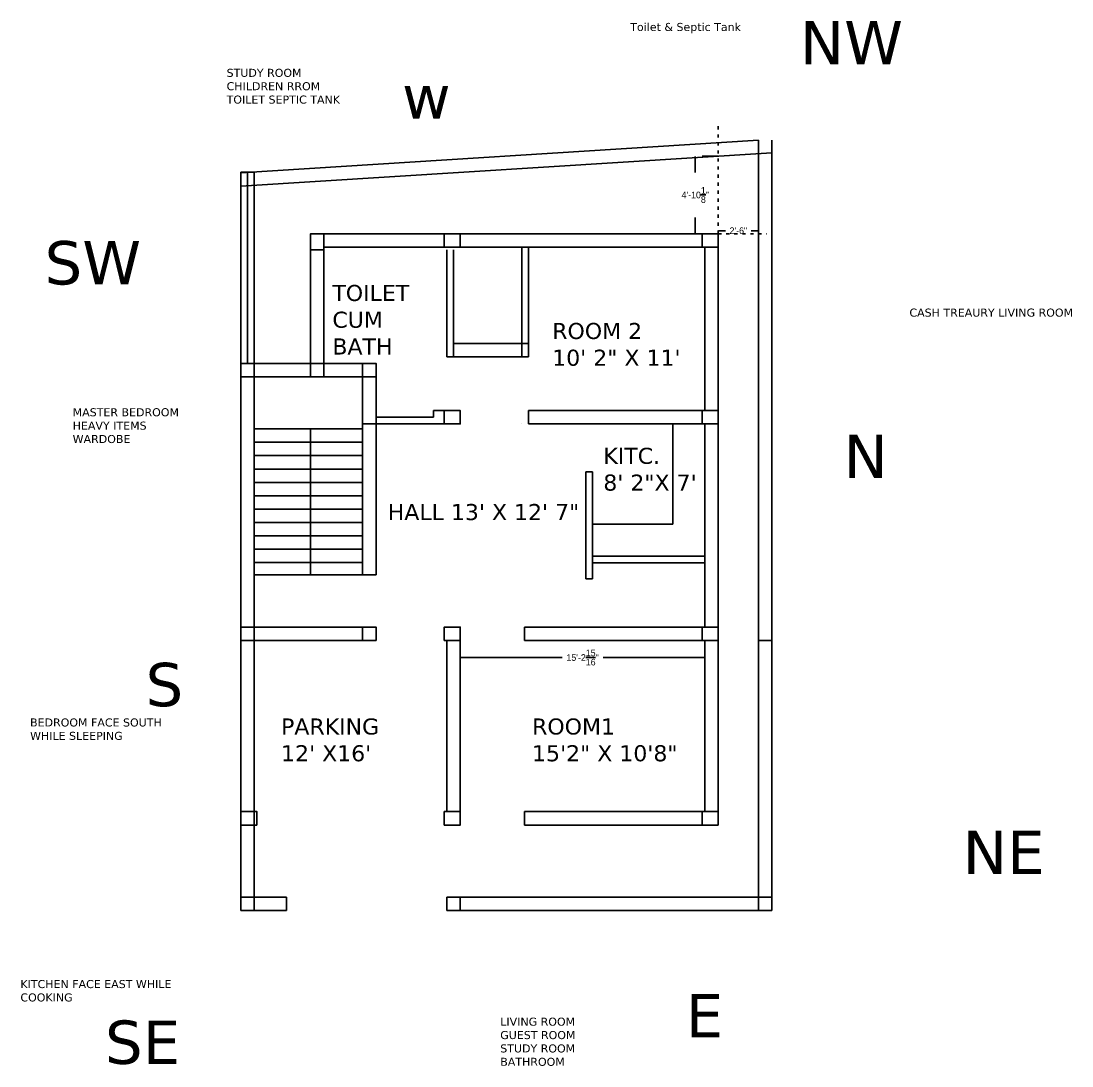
# Model space of a CAD drawing. Header units: inches. Extents: x -1537 to 1518, y -9360 to -5671.
# Drawn here: x -1537 to -751, y -7864 to -7083 of the extents above; entities that cross this region are included whole.
import ezdxf

# ---------------------------------------------------------------- set-up
doc = ezdxf.new("R2010")
doc.units = ezdxf.units.IN
doc.header["$MEASUREMENT"] = 0
doc.linetypes.add('ACAD_ISO03W100', pattern=[30, 12, -18])
doc.layers.add('grid', color=4, linetype='Continuous')
doc.dimstyles.get("Standard").update_dxf_attribs({"dimtxt": 4.93, "dimasz": 0.18, "dimexe": 0.18, "dimexo": 0.0625, "dimgap": 0.09, "dimtad": 0, "dimtih": 1, "dimtoh": 1, "dimdec": 4, "dimzin": 0, "dimdsep": 46, "dimlunit": 4, "dimtxsty": 'Standard', "dimcen": 0.09, "dimclrd": 5, "dimclre": 5, "dimclrt": 5, "dimadec": 0, "dimazin": 0, "dimtfac": 1, "dimtdec": 4, "dimtofl": 0, "dimtmove": 0, "dimatfit": 3, "dimfxl": 1, "dimtfillclr": 5, "dimtolj": 1, "dimtzin": 0, "dimarcsym": 0})

# ---------------------------------------------------------------- blocks, each defined once
blk = doc.blocks.new('*D210')
at = {"color": 5, "linetype": 'ACAD_ISO03W100', "lineweight": -2}
for p, q in [((-1015.82, -7184.02), (-1033.16, -7184.02)), ((-1032.98, -7184.2), (-1032.98, -7207.25)), ((-1032.98, -7241.99), (-1032.98, -7218.93)), ((-1015.82, -7242.17), (-1033.16, -7242.17))]:
    blk.add_line(p, q, dxfattribs=at)
at = {"color": 5, "linetype": 'ACAD_ISO03W100'}
for points in [[(-1033.01, -7184.2), (-1032.95, -7184.2), (-1032.98, -7184.02)], [(-1033.01, -7241.99), (-1032.95, -7241.99), (-1032.98, -7242.17)]]:
    blk.add_solid(points, dxfattribs=at)
at = {"layer": 'Defpoints', "color": 0, "linetype": 'ACAD_ISO03W100'}
for p in [(-1015.76, -7184.02), (-1032.98, -7242.17), (-1015.76, -7242.17)]:
    blk.add_point(p, dxfattribs=at)
at = {"color": 5, "linetype": 'ACAD_ISO03W100', "insert": (-1032.98, -7213.09), "char_height": 4.93, "attachment_point": 5}
blk.add_mtext('\\A1;4\'-10{\\H1.000000x;\\S1/8;}"', dxfattribs=at)
blk = doc.blocks.new('*D211')
at = {"color": 5, "linetype": 'ACAD_ISO03W100', "lineweight": -2}
for p, q in [((-1015.76, -7242.1), (-1015.76, -7239.64)), ((-1015.58, -7239.82), (-1010.3, -7239.82)), ((-985.94, -7239.82), (-991.22, -7239.82)), ((-985.76, -7242.1), (-985.76, -7239.64))]:
    blk.add_line(p, q, dxfattribs=at)
at = {"color": 5, "linetype": 'ACAD_ISO03W100'}
for points in [[(-1015.58, -7239.79), (-1015.58, -7239.85), (-1015.76, -7239.82)], [(-985.94, -7239.79), (-985.94, -7239.85), (-985.76, -7239.82)]]:
    blk.add_solid(points, dxfattribs=at)
at = {"layer": 'Defpoints', "color": 0, "linetype": 'ACAD_ISO03W100'}
for p in [(-1015.76, -7242.17), (-985.76, -7239.82), (-985.76, -7242.17)]:
    blk.add_point(p, dxfattribs=at)
at = {"color": 5, "linetype": 'ACAD_ISO03W100', "insert": (-1000.76, -7239.82), "char_height": 4.93, "attachment_point": 5}
blk.add_mtext('\\A1;2\'-6"', dxfattribs=at)
blk = doc.blocks.new('*D221')
at = {"layer": 'Defpoints', "color": 0}
for p in [(-1208.69, -7546.11), (-1025.76, -7546.11), (-1208.69, -7558.89)]:
    blk.add_point(p, dxfattribs=at)
at = {"layer": 'grid', "color": 5, "lineweight": -2}
for p, q in [((-1208.69, -7546.18), (-1208.69, -7559.07)), ((-1025.76, -7546.18), (-1025.76, -7559.07)), ((-1208.51, -7558.89), (-1132.52, -7558.89)), ((-1025.94, -7558.89), (-1101.93, -7558.89))]:
    blk.add_line(p, q, dxfattribs=at)
at = {"layer": 'grid', "color": 5}
for points in [[(-1208.51, -7558.86), (-1208.51, -7558.92), (-1208.69, -7558.89)], [(-1025.94, -7558.86), (-1025.94, -7558.92), (-1025.76, -7558.89)]]:
    blk.add_solid(points, dxfattribs=at)
at = {"layer": 'grid', "color": 5, "insert": (-1117.22, -7558.89), "char_height": 4.93, "attachment_point": 5}
blk.add_mtext('\\A1;15\'-2{\\H1.000000x;\\S15/16;}"', dxfattribs=at)

msp = doc.modelspace()

# ---------------------------------------------------------------- linework, layer by layer
at = {"linetype": 'ACAD_ISO03W100', "ltscale": 0.2}
for q in [(-1015.75659, -7159.52064), (-979.53053, -7242.16531)]:
    msp.add_line((-1015.75659, -7242.16531), q, dxfattribs=at)
for p, q in [((-1372.75659, -7196.42838), (-985.75659, -7172.11424)), ((-985.75659, -7748.11424), (-985.75659, -7172.11424)), ((-975.75659, -7748.11424), (-975.75659, -7172.11424)), ((-1372.75659, -7206.40819), (-975.75659, -7181.50665)), ((-1372.75659, -7748.11424), (-1372.75659, -7196.11424)), ((-1362.75659, -7196.11424), (-1372.75659, -7196.11424)), ((-1367.75659, -7338.95324), (-1367.75659, -7196.11424)), ((-1362.75659, -7748.11424), (-1362.75659, -7196.11424)), ((-1320.69409, -7242.16531), (-1015.75659, -7242.16531)), ((-1320.69409, -7348.95324), (-1320.69409, -7242.16531)), ((-1310.69409, -7348.95324), (-1310.69409, -7242.16531)), ((-1213.6928, -7242.16531), (-1117.6928, -7242.16531)), ((-1015.75659, -7546.11424), (-1015.75659, -7242.16531)), ((-1310.69409, -7252.16531), (-1235.69409, -7252.16531)), ((-1310.69409, -7252.16531), (-1235.69409, -7252.16531)), ((-1310.69409, -7252.16531), (-1218.6928, -7252.16531)), ((-1310.69409, -7252.16531), (-1310.69409, -7288.16531)), ((-1310.69409, -7252.16531), (-1310.69409, -7300.16531)), ((-1230.69409, -7252.16531), (-1235.69409, -7252.16531)), ((-1230.69409, -7252.16531), (-1178.22534, -7252.16531)), ((-1230.69409, -7252.16531), (-1160.6928, -7252.16531)), ((-1168.22534, -7252.16531), (-1078.75659, -7252.16531)), ((-1168.22534, -7252.16531), (-1166.69409, -7252.16531)), ((-1162.75659, -7252.16531), (-1162.75659, -7334.16531)), ((-1157.75659, -7252.16531), (-1157.75659, -7334.16531)), ((-1073.75659, -7252.16531), (-1078.75659, -7252.16531)), ((-1073.75659, -7252.16531), (-1025.75659, -7252.16531)), ((-1025.75659, -7374.16531), (-1025.75659, -7252.10281)), ((-1025.75659, -7252.16531), (-1025.75659, -7374.16531)), ((-1015.81909, -7252.16531), (-1015.75659, -7252.16531)), ((-1218.6928, -7334.16531), (-1218.6928, -7254.16531)), ((-1213.6928, -7334.16531), (-1213.6928, -7254.16531)), ((-1208.6928, -7324.16531), (-1213.6928, -7324.16531)), ((-1208.6928, -7324.16531), (-1157.75659, -7324.16531)), ((-1271.69409, -7338.95324), (-1372.69409, -7338.95324)), ((-1281.69409, -7338.95324), (-1362.69409, -7338.95324)), ((-1281.69409, -7387.95324), (-1281.69409, -7338.95324)), ((-1271.69409, -7387.95324), (-1271.69409, -7338.95324)), ((-1218.6928, -7334.16531), (-1157.75659, -7334.16531)), ((-1271.69409, -7348.95324), (-1372.69409, -7348.95324)), ((-1281.69409, -7348.95324), (-1362.69409, -7348.95324)), ((-1281.69409, -7348.95324), (-1281.69409, -7387.95324)), ((-1228.6928, -7379.16531), (-1271.69409, -7379.16531)), ((-1228.6928, -7379.16531), (-1228.6928, -7374.16531)), ((-1228.6928, -7374.16531), (-1218.6928, -7374.16531)), ((-1218.6928, -7374.16531), (-1228.6928, -7374.16531)), ((-1218.6928, -7374.16531), (-1218.6928, -7374.22781)), ((-1157.75659, -7374.16531), (-1078.75659, -7374.16531)), ((-1155.75659, -7374.16531), (-1157.75659, -7374.16531)), ((-1157.75659, -7374.16531), (-1157.75659, -7384.22781)), ((-1073.75659, -7374.16531), (-1078.75659, -7374.16531)), ((-1073.75659, -7374.16531), (-1025.75659, -7374.16531)), ((-1281.69409, -7384.16531), (-1271.69409, -7384.16531)), ((-1218.6928, -7384.16531), (-1271.69409, -7384.16531)), ((-1218.6928, -7384.16531), (-1228.6928, -7384.16531)), ((-1162.75659, -7384.16531), (-1162.75659, -7384.22781)), ((-1157.75659, -7384.22781), (-1150.6928, -7384.22781)), ((-1150.75659, -7384.16531), (-1025.75659, -7384.16531)), ((-1114.75659, -7384.16531), (-1109.75659, -7384.16531)), ((-1049.75659, -7384.16531), (-1049.75659, -7459.11424)), ((-1025.75659, -7536.11424), (-1025.75659, -7384.16531)), ((-1025.75659, -7384.16531), (-1025.75659, -7483.11424)), ((-1281.69409, -7387.95324), (-1362.69409, -7387.95324)), ((-1320.69409, -7387.95324), (-1320.69409, -7497.11424)), ((-1281.69409, -7387.95324), (-1281.69409, -7497.11424)), ((-1271.69409, -7387.95324), (-1271.69409, -7497.11424)), ((-1281.69409, -7397.95324), (-1362.69409, -7397.95324)), ((-1281.69409, -7407.95324), (-1362.69409, -7407.95324)), ((-1281.69409, -7417.95324), (-1362.69409, -7417.95324)), ((-1114.75659, -7500.11424), (-1114.75659, -7420.16531)), ((-1114.75659, -7420.16531), (-1109.75659, -7420.16531)), ((-1109.75659, -7500.11424), (-1109.75659, -7420.16531)), ((-1362.75659, -7431.93501), (-1362.74405, -7441.935)), ((-1281.69409, -7427.95324), (-1362.69409, -7427.95324)), ((-1281.69409, -7437.95324), (-1362.69409, -7437.95324)), ((-1281.69409, -7447.95324), (-1362.69409, -7447.95324)), ((-1281.69409, -7457.95324), (-1362.69409, -7457.95324)), ((-1109.75659, -7459.11424), (-1049.75659, -7459.11424)), ((-1281.69409, -7467.95324), (-1362.69409, -7467.95324)), ((-1281.69409, -7477.95324), (-1362.69409, -7477.95324)), ((-1281.69409, -7487.95324), (-1362.69409, -7487.95324)), ((-1109.75659, -7483.11424), (-1025.75659, -7483.11424)), ((-1109.75659, -7488.11424), (-1025.75659, -7488.11424)), ((-1271.69409, -7497.11424), (-1362.69409, -7497.11424)), ((-1114.75659, -7500.11424), (-1109.75659, -7500.11424)), ((-1323.69409, -7536.11424), (-1362.75659, -7536.11424)), ((-1323.69409, -7536.11424), (-1362.69409, -7536.11424)), ((-1323.69409, -7536.11424), (-1313.69409, -7536.11424)), ((-1281.69409, -7536.11424), (-1313.69409, -7536.11424)), ((-1281.69409, -7536.11424), (-1313.69409, -7536.11424)), ((-1313.69409, -7536.11424), (-1271.63159, -7536.11424)), ((-1271.69409, -7536.11424), (-1271.69409, -7546.11424)), ((-1271.69409, -7536.11424), (-1271.69409, -7546.11424)), ((-1208.6928, -7536.11424), (-1218.6928, -7536.11424)), ((-1208.6928, -7536.11424), (-1208.6928, -7546.11424)), ((-1025.75659, -7536.11424), (-1160.6928, -7536.11424)), ((-1160.6928, -7536.11424), (-1160.6928, -7546.11424)), ((-1114.75659, -7536.11424), (-1109.75659, -7536.11424)), ((-1109.75659, -7536.11424), (-1025.75659, -7536.11424)), ((-1025.75659, -7536.11424), (-1015.75659, -7536.11424)), ((-1372.75659, -7546.11424), (-1323.69409, -7546.11424)), ((-1281.69409, -7546.11424), (-1372.69409, -7546.11424)), ((-1362.75659, -7546.11424), (-1362.75659, -7674.11424)), ((-1323.69409, -7546.11424), (-1362.6928, -7546.11424)), ((-1319.6928, -7546.11424), (-1314.6928, -7546.11424)), ((-1281.69409, -7546.11424), (-1313.69409, -7546.11424)), ((-1310.69409, -7546.11424), (-1271.69409, -7546.11424)), ((-1271.69409, -7546.11424), (-1310.69409, -7546.11424)), ((-1271.69409, -7546.11424), (-1310.69409, -7546.11424)), ((-1218.6928, -7546.11424), (-1218.6928, -7674.11424)), ((-1208.6928, -7546.11424), (-1208.6928, -7684.11424)), ((-1160.6928, -7546.11424), (-1150.6928, -7546.11424)), ((-1150.6928, -7546.11424), (-1027.75659, -7546.11424)), ((-1025.75659, -7546.11424), (-1025.75659, -7674.11424)), ((-1015.75659, -7546.11424), (-1015.75659, -7684.11424)), ((-985.75659, -7546.11424), (-975.75659, -7546.11424)), ((-985.75659, -7546.11424), (-975.75659, -7546.11424)), ((-985.75659, -7546.11424), (-985.75659, -7738.11424)), ((-985.75659, -7546.11424), (-985.75659, -7738.11424)), ((-1362.6928, -7674.11424), (-1362.75659, -7674.11424)), ((-1208.6928, -7674.11424), (-1208.6928, -7684.11424)), ((-1160.6928, -7674.11424), (-1025.75659, -7674.11424)), ((-1160.6928, -7674.11424), (-1160.6928, -7684.11424)), ((-1218.6928, -7684.11424), (-1208.6928, -7684.11424)), ((-1160.6928, -7684.11424), (-1015.75659, -7684.11424)), ((-1372.75659, -7738.11424), (-1362.75659, -7738.11424)), ((-1362.75659, -7738.11424), (-1338.6928, -7738.11424)), ((-1338.6928, -7738.11424), (-1338.6928, -7748.11424)), ((-1338.6928, -7738.11424), (-1338.6928, -7748.11424)), ((-1218.6928, -7738.11424), (-975.75659, -7738.11424)), ((-1218.6928, -7738.11424), (-1218.6928, -7748.11424)), ((-1208.6928, -7738.11424), (-1208.6928, -7748.11424)), ((-1153.75659, -7738.11424), (-985.75659, -7738.11424)), ((-1372.75659, -7748.11424), (-1362.75659, -7748.11424)), ((-1338.6928, -7748.11424), (-1362.75659, -7748.11424)), ((-1218.6928, -7748.11424), (-975.75659, -7748.11424))]:
    msp.add_line(p, q)
msp.add_lwpolyline([(-1320.69409, -7254.16531), (-1310.69409, -7254.16531), (-1310.69409, -7242.16531), (-1320.69409, -7242.16531)], close=True)
at = {"color": 6}
for points in [[(-1320.69409, -7254.16531), (-1310.69409, -7254.16531), (-1310.69409, -7242.16531), (-1320.69409, -7242.16531)], [(-1208.6928, -7252.16531), (-1208.6928, -7242.16531), (-1220.6928, -7242.16531), (-1220.6928, -7252.16531)], [(-1027.75659, -7242.16531), (-1027.75659, -7252.16531), (-1015.75659, -7252.16531), (-1015.75659, -7242.16531)], [(-1372.69409, -7338.95324), (-1362.69409, -7338.95324), (-1362.69409, -7348.95324), (-1372.69409, -7348.95324)], [(-1281.69409, -7338.95324), (-1271.69409, -7338.95324), (-1271.69409, -7348.95324), (-1281.69409, -7348.95324)], [(-1220.6928, -7374.22781), (-1220.6928, -7384.22781), (-1208.6928, -7384.22781), (-1208.6928, -7374.22781)], [(-1015.75659, -7384.16531), (-1015.75659, -7374.16531), (-1027.75659, -7374.16531), (-1027.75659, -7384.16531)], [(-1372.75659, -7536.11424), (-1362.75659, -7536.11424), (-1362.75659, -7546.11424), (-1372.75659, -7546.11424)], [(-1271.69409, -7546.11424), (-1281.69409, -7546.11424), (-1281.69409, -7536.11424), (-1271.69409, -7536.11424)], [(-1208.6928, -7546.11424), (-1208.6928, -7536.11424), (-1220.6928, -7536.11424), (-1220.6928, -7546.11424)], [(-1015.75659, -7546.11424), (-1015.75659, -7536.11424), (-1027.75659, -7536.11424), (-1027.75659, -7546.11424)], [(-1360.75659, -7684.11424), (-1360.75659, -7674.11424), (-1372.75659, -7674.11424), (-1372.75659, -7684.11424)], [(-1208.6928, -7684.11424), (-1208.6928, -7674.11424), (-1220.6928, -7674.11424), (-1220.6928, -7684.11424)], [(-1015.75659, -7684.11424), (-1015.75659, -7674.11424), (-1027.75659, -7674.11424), (-1027.75659, -7684.11424)]]:
    msp.add_lwpolyline(points, close=True, dxfattribs=at)
for points in [[(-1218.6928, -7684.11424), (-1208.6928, -7684.11424), (-1208.6928, -7672.11424)], [(-1218.6928, -7672.11424), (-1218.6928, -7674.11424)]]:
    msp.add_lwpolyline(points)

# ---------------------------------------------------------------- texts
at = {"color": 2, "attachment_point": 1}
for s, insert, char_height, width in [('{\\fVerdana|b0|i0|c0|p34;Toilet & Septic Tank}', (-1081.60276, -7084.47603), 6, 117.2979363), ('{\\fVerdana|b0|i0|c0|p34;NW}', (-954.88783, -7083.04029), 32.4, 117.2979363), ('{\\fVerdana|b0|i0|c0|p34;STUDY ROOM\\PCHILDREN RROM\\PTOILET SEPTIC TANK}', (-1383.41721, -7118.76575), 6, 117.2979363), ('{\\fVerdana|b0|i0|c0|p34;w}', (-1252.24054, -7123.55431), 32.4, 117.2979363), ('{\\fVerdana|b0|i0|c0|p34;SW}', (-1519.56343, -7247.53982), 32.4, 117.2979363), ('{\\fVerdana|b0|i0|c0|p34;TOILET CUM BATH}', (-1304.34719, -7280.34015), 12, 70.3525358), ('{\\fVerdana|b0|i0|c0|p34;CASH TREAURY LIVING ROOM}', (-872.83341, -7298.02734), 6, 117.2979363), ('{\\fVerdana|b0|i0|c0|p34;ROOM 2\\P10\' 2" X 11\'}', (-1139.96538, -7308.75072), 12, 117.2979363), ('{\\fVerdana|b0|i0|c0|p34;MASTER BEDROOM \\PHEAVY ITEMS\\PWARDOBE}', (-1498.53287, -7372.52933), 6, 117.2979363), ('{\\fVerdana|b0|i0|c0|p34;N}', (-922.18644, -7392.32495), 32.4, 117.2979363), ('{\\fVerdana|b0|i0|c0|p34;KITC.\\P8\' 2"X 7\'}', (-1101.73036, -7402.1031), 12, 117.2979363), ('{\\fVerdana|b0|i0|c0|p34;HALL 13\' X 12\' 7"}', (-1262.92379, -7444.11857), 12, 156.9375), ('{\\fVerdana|b0|i0|c0|p34;S}', (-1444.05241, -7562.86811), 32.4, 117.2979363), ('{\\fVerdana|b0|i0|c0|p34;BEDROOM FACE SOUTH WHILE SLEEPING}', (-1530.38826, -7604.4468), 6, 117.2979363), ("{\\fVerdana|b0|i0|c0|p34;PARKING\\P12' X16'}", (-1342.71121, -7604.4468), 12, 117.2979363), ('{\\fVerdana|b0|i0|c0|p34;ROOM1\\P15\'2" X 10\'8"}', (-1155.02242, -7604.4468), 12, 117.2979363), ('{\\fVerdana|b0|i0|c0|p34;NE}', (-833.02042, -7688.37298), 32.4, 117.2979363), ('{\\fVerdana|b0|i0|c0|p34;KITCHEN FACE EAST WHILE COOKING}', (-1537.62019, -7799.99434), 6, 117.2979363), ('{\\fVerdana|b0|i0|c0|p34;E}', (-1040.10587, -7810.40079), 32.4, 117.2979363), ('{\\fVerdana|b0|i0|c0|p34;SE}', (-1474.39075, -7830.25657), 32.4, 117.2979363), ('{\\fVerdana|b0|i0|c0|p34;LIVING ROOM\\PGUEST ROOM\\PSTUDY ROOM\\PBATHROOM}', (-1178.7996, -7828.12711), 6, 117.2979363)]:
    msp.add_mtext(s, dxfattribs=dict(at, insert=insert, char_height=char_height, width=width))

# ---------------------------------------------------------------- dimensions: what is measured, and where the dimension line sits
at = {"linetype": 'ACAD_ISO03W100'}
dim = msp.add_linear_dim(base=(-1032.97623, -7242.16531), p1=(-1015.75659, -7184.01562), p2=(-1015.75659, -7242.16531), angle=90, dimstyle='Standard', dxfattribs=at)
dim.commit()
dim.dimension.update_dxf_attribs({"geometry": '*D210', "text_midpoint": (-1032.97623, -7213.09047)})
dim = msp.add_linear_dim(base=(-985.75659, -7239.81678), p1=(-1015.75659, -7242.16531), p2=(-985.75659, -7242.16531), dimstyle='Standard', dxfattribs=at)
dim.commit()
dim.dimension.update_dxf_attribs({"geometry": '*D211', "text_midpoint": (-1000.75659, -7239.81678)})
at = {"layer": 'grid'}
dim = msp.add_linear_dim(base=(-1208.6928, -7558.88799), p1=(-1025.75659, -7546.11424), p2=(-1208.6928, -7546.11424), dimstyle='Standard', dxfattribs=at)
dim.commit()
dim.dimension.update_dxf_attribs({"geometry": '*D221', "text_midpoint": (-1117.2247, -7558.88799)})

doc.saveas('drawing.dxf')
